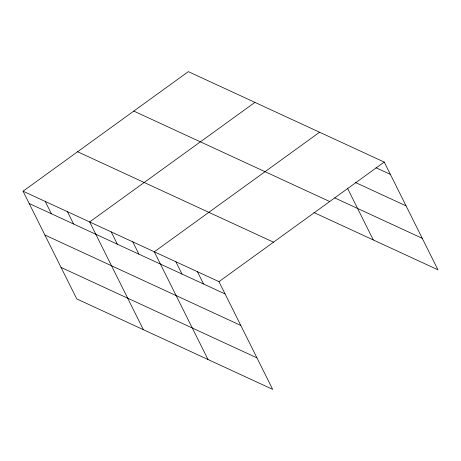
<?xml version="1.0" encoding="UTF-8"?>
<svg xmlns="http://www.w3.org/2000/svg" width="461" height="461" viewBox="0 0 461 461"><rect width="100%" height="100%" fill="white"/><g stroke="black" fill="none" stroke-linecap="round" stroke-linejoin="round"><path stroke-width="0.69" d="M23.05 191.2L218.963 281.642L272.67 389.366L76.762 298.924L23.05 191.2L188.33 71.634L384.238 162.076L437.95 269.8L313.872 212.521M254.939 102.382L89.659 221.948L143.371 329.673M319.588 132.232L154.308 251.798L208.02 359.522M218.963 281.642L384.238 162.076M376.009 167.746L390.375 174.379M355.137 182.354L406.072 205.871M334.744 197.913L422.253 238.314M133.788 111.089L329.696 201.532M77.592 151.744L273.506 242.186M29.187 203.503L225.095 293.945M44.884 234.995L240.798 325.437M61.059 267.438L256.973 357.88M347.45 188.111L373.301 239.956M197.412 271.69L203.549 283.999M175.86 261.744L181.997 274.047M132.762 241.846L138.894 254.149M111.21 231.9L117.348 244.203M67.456 211.697L73.593 224.006M45.253 201.451L51.39 213.754"/></g></svg>
